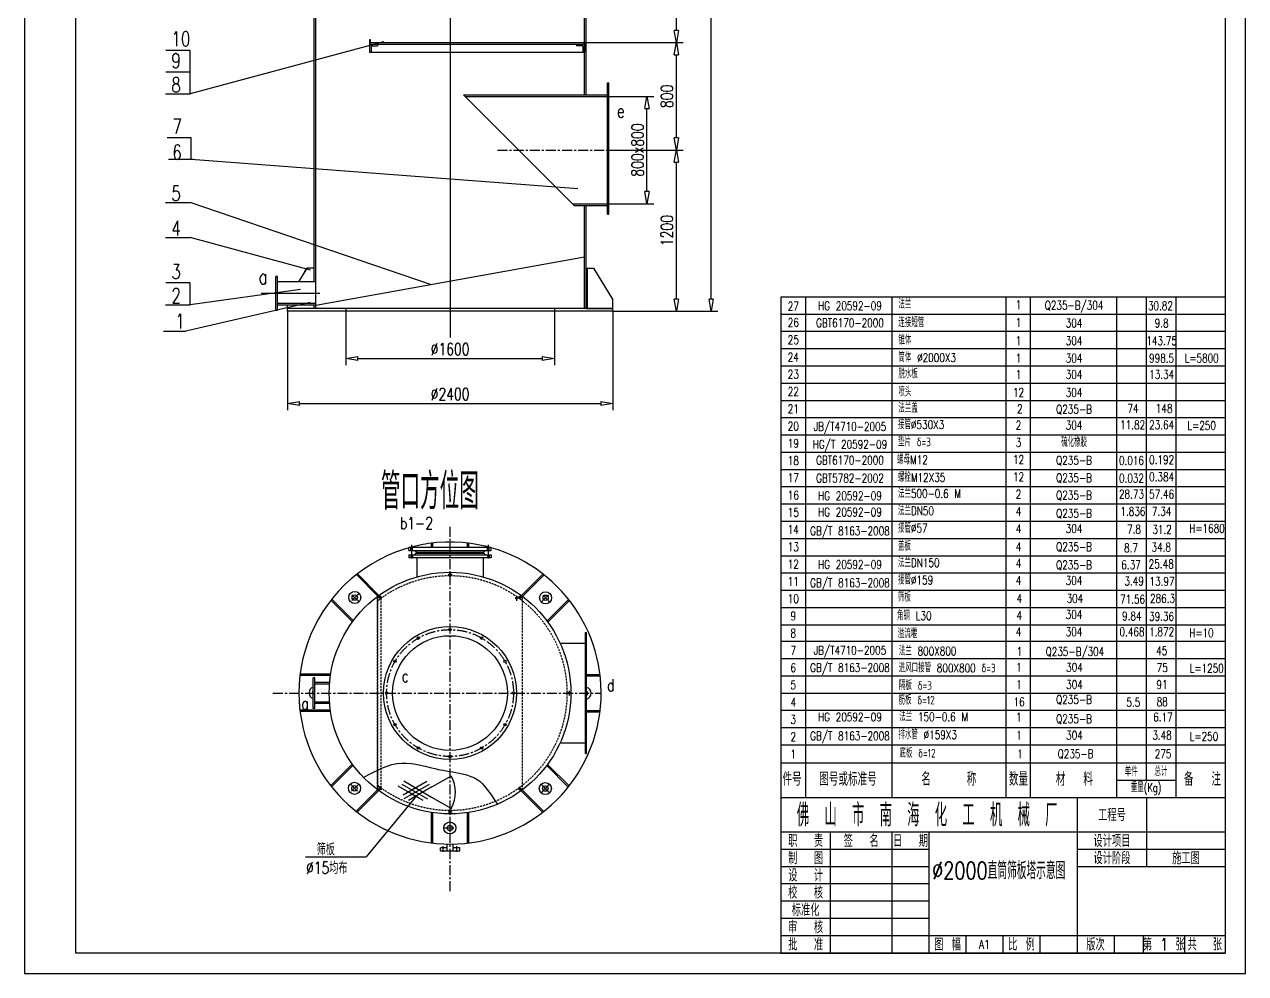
# Model space of a CAD drawing. Header units: inches. Extents: x -49906 to 274435, y 31852 to 49661.
# Drawn here: x -35212 to -26119, y 36786 to 43858 of the extents above; entities that cross this region are included whole.
import ezdxf
from ezdxf.enums import TextEntityAlignment as Align

# ---------------------------------------------------------------- set-up
doc = ezdxf.new("R2010")
doc.units = ezdxf.units.IN
doc.header["$LTSCALE"] = 60
doc.header["$MEASUREMENT"] = 0
for name, pattern in [('CENTER', [2, 1.25, -0.25, 0.25, -0.25]), ('CENTERX2', [101.6, 63.5, -12.7, 12.7, -12.7]), ('HIDDEN', [0.375, 0.25, -0.125])]:
    doc.linetypes.add(name, pattern=pattern)
for name, color, linetype in [('2', 2, 'Continuous'), ('3', 3, 'Continuous'), ('4', 4, 'Continuous'), ('cen', 1, 'CENTER'), ('图层1', 2, 'HIDDEN'), ('文字', 3, 'Continuous'), ('细实线', 7, 'Continuous')]:
    doc.layers.add(name, color=color, linetype=linetype)
doc.layers.add('粗实线', color=7, linetype='Continuous', lineweight=30)
doc.styles.get("Standard").update_dxf_attribs({"font": 'txt.shx', "width": 0.75, "bigfont": 'hztxt.shx'})
doc.styles.add('中文', font='txt.shx', dxfattribs={"width": 0.75, "bigfont": 'gbcbig.shx'})
doc.dimstyles.new('ST1-1', dxfattribs={"dimtxt": 90, "dimasz": 90, "dimexe": 50, "dimexo": 0, "dimgap": 25, "dimtad": 1, "dimtxsty": 'Standard', "dimblk": 'CLOSEDBLANK', "dimcen": 3, "dimadec": 0, "dimazin": 0, "dimtfac": 1, "dimtmove": 0, "dimatfit": 3, "dimfxl": 1, "dimarcsym": 1})
doc.dimstyles.get("Standard").update_dxf_attribs({"dimtxt": 0.18, "dimasz": 0.18, "dimexe": 0.18, "dimexo": 0.0625, "dimgap": 0.09, "dimtad": 0, "dimtih": 1, "dimtoh": 1, "dimdec": 4, "dimzin": 0, "dimdsep": 46, "dimtxsty": 'Standard', "dimcen": 0.09, "dimadec": 0, "dimazin": 0, "dimtfac": 1, "dimtdec": 4, "dimtofl": 0, "dimtmove": 0, "dimatfit": 3, "dimfxl": 1, "dimtolj": 1, "dimtzin": 0, "dimarcsym": 0})

# ---------------------------------------------------------------- blocks, each defined once
blk = doc.blocks.new('_CLOSEDBLANK')
at = {"color": 0, "linetype": 'ByBlock'}
for p, q in [((-1, 0.17), (0, 0)), ((-1, 0.17), (-1, -0.17)), ((0, 0), (-1, -0.17))]:
    blk.add_line(p, q, dxfattribs=at)
blk = doc.blocks.new('*D197')
at = {"layer": 'Defpoints', "color": 0}
for p in [(-31442.3, 44521.8), (-30357.5, 44521.8), (-31530.4, 43721.8)]:
    blk.add_point(p, dxfattribs=at)
at = {"layer": '细实线', "color": 0, "lineweight": -2}
for p, q in [((-31442.3, 44521.8), (-30307.5, 44521.8)), ((-30357.5, 43811.8), (-30357.5, 44431.8)), ((-31530.4, 43721.8), (-30307.5, 43721.8))]:
    blk.add_line(p, q, dxfattribs=at)
at = {"layer": '细实线', "color": 0, "lineweight": -2, "xscale": 90, "yscale": 90, "zscale": 90}
for p, rotation in [((-30357.5, 44521.8), 90), ((-30357.5, 43721.8), 270)]:
    blk.add_blockref('_CLOSEDBLANK', p, dxfattribs=dict(at, rotation=rotation))
at = {"layer": '细实线', "color": 0, "insert": (-30427.5, 44121.8), "char_height": 90, "attachment_point": 5, "rotation": 90, "style": '中文'}
blk.add_mtext('800', dxfattribs=at)
blk = doc.blocks.new('*D198')
at = {"layer": 'Defpoints', "color": 0}
for p in [(-30870.3, 43321.8), (-30576.2, 43321.8), (-30870.3, 42521.8)]:
    blk.add_point(p, dxfattribs=at)
at = {"layer": '细实线', "color": 0, "lineweight": -2}
for p, q in [((-30870.3, 43321.8), (-30526.2, 43321.8)), ((-30576.2, 42611.8), (-30576.2, 43231.8)), ((-30870.3, 42521.8), (-30526.2, 42521.8))]:
    blk.add_line(p, q, dxfattribs=at)
at = {"layer": '细实线', "color": 0, "lineweight": -2, "xscale": 90, "yscale": 90, "zscale": 90}
for p, rotation in [((-30576.2, 43321.8), 90), ((-30576.2, 42521.8), 270)]:
    blk.add_blockref('_CLOSEDBLANK', p, dxfattribs=dict(at, rotation=rotation))
at = {"layer": '细实线', "color": 0, "insert": (-30646.2, 42921.8), "char_height": 90, "attachment_point": 5, "rotation": 90, "style": '中文'}
blk.add_mtext('800x800', dxfattribs=at)
blk = doc.blocks.new('*D206')
at = {"layer": '2', "color": 3, "linetype": 'Continuous', "lineweight": -2, "ltscale": 2}
for p, q in [((-32178, 38176.6), (-32032.2, 38260.8)), ((-32180, 38101.9), (-32032.2, 38016.6))]:
    blk.add_line(p, q, dxfattribs=at)
blk.add_arc((-32243.7, 38138.7), 241.2, 330.95017, 29.04983, dxfattribs=at)
at = {"layer": '2', "color": 3, "linetype": 'Continuous', "ltscale": 2}
for points in [[(-32033.4, 38255.5), (-32032.3, 38256.1), (-32034.8, 38259.3)], [(-32032.3, 38021.2), (-32033.4, 38021.9), (-32034.8, 38018.1)]]:
    blk.add_solid(points, dxfattribs=at)
at = {"layer": 'Defpoints', "color": 0, "linetype": 'Continuous', "ltscale": 2}
for p in [(-32387.1, 38221.4), (-32178, 38176.6), (-32352.5, 38075.9), (-32180, 38101.9), (-32006.2, 38096.8)]:
    blk.add_point(p, dxfattribs=at)
at = {"layer": '2', "color": 7, "linetype": 'Continuous', "ltscale": 2, "insert": (-32005, 38138.7), "char_height": 3, "attachment_point": 5, "rotation": 90, "style": '中文'}
blk.add_mtext('\\A1;60%%d', dxfattribs=at)
blk = doc.blocks.new('*D207')
at = {"layer": 'Defpoints', "color": 0}
for p in [(-30860.3, 42921.8), (-30357.5, 42921.8), (-30830.3, 41721.8)]:
    blk.add_point(p, dxfattribs=at)
at = {"layer": '细实线', "color": 0, "lineweight": -2}
for p, q in [((-30860.3, 42921.8), (-30307.5, 42921.8)), ((-30357.5, 41811.8), (-30357.5, 42831.8)), ((-30830.3, 41721.8), (-30307.5, 41721.8))]:
    blk.add_line(p, q, dxfattribs=at)
at = {"layer": '细实线', "color": 0, "lineweight": -2, "xscale": 90, "yscale": 90, "zscale": 90}
for p, rotation in [((-30357.5, 42921.8), 90), ((-30357.5, 41721.8), 270)]:
    blk.add_blockref('_CLOSEDBLANK', p, dxfattribs=dict(at, rotation=rotation))
at = {"layer": '细实线', "color": 0, "insert": (-30427.5, 42321.8), "char_height": 90, "attachment_point": 5, "rotation": 90, "style": '中文'}
blk.add_mtext('1200', dxfattribs=at)
blk = doc.blocks.new('*D208')
at = {"layer": 'Defpoints', "color": 0}
for p in [(-31030.3, 43721.8), (-30357.5, 43721.8), (-30860.3, 42921.8)]:
    blk.add_point(p, dxfattribs=at)
at = {"layer": '细实线', "color": 0, "lineweight": -2}
for p, q in [((-31030.3, 43721.8), (-30307.5, 43721.8)), ((-30357.5, 43011.8), (-30357.5, 43631.8)), ((-30860.3, 42921.8), (-30307.5, 42921.8))]:
    blk.add_line(p, q, dxfattribs=at)
at = {"layer": '细实线', "color": 0, "lineweight": -2, "xscale": 90, "yscale": 90, "zscale": 90}
for p, rotation in [((-30357.5, 43721.8), 90), ((-30357.5, 42921.8), 270)]:
    blk.add_blockref('_CLOSEDBLANK', p, dxfattribs=dict(at, rotation=rotation))
at = {"layer": '细实线', "color": 0, "insert": (-30427.5, 43321.8), "char_height": 90, "attachment_point": 5, "rotation": 90, "style": '中文'}
blk.add_mtext('800', dxfattribs=at)
blk = doc.blocks.new('*D209')
at = {"layer": 'Defpoints', "color": 0}
for p in [(-33254.3, 41721.8), (-30830.3, 41721.8), (-30830.3, 41033.8)]:
    blk.add_point(p, dxfattribs=at)
at = {"layer": '细实线', "color": 0, "lineweight": -2}
for p, q in [((-33254.3, 41721.8), (-33254.3, 40983.8)), ((-30830.3, 41721.8), (-30830.3, 40983.8)), ((-33164.3, 41033.8), (-30920.3, 41033.8))]:
    blk.add_line(p, q, dxfattribs=at)
at = {"layer": '细实线', "color": 0, "lineweight": -2, "xscale": 90, "yscale": 90, "zscale": 90, "rotation": 180}
blk.add_blockref('_CLOSEDBLANK', (-33254.3, 41033.8), dxfattribs=at)
at = {"layer": '细实线', "color": 0, "lineweight": -2, "xscale": 90, "yscale": 90, "zscale": 90}
blk.add_blockref('_CLOSEDBLANK', (-30830.3, 41033.8), dxfattribs=at)
at = {"layer": '细实线', "color": 0, "insert": (-32042.3, 41103.8), "char_height": 90, "attachment_point": 5, "style": '中文'}
blk.add_mtext('%%c2400', dxfattribs=at)
blk = doc.blocks.new('*D210')
at = {"layer": 'Defpoints', "color": 0}
for p in [(-30297.5, 47941.8), (-30097.5, 47941.8), (-30322.8, 41721.8)]:
    blk.add_point(p, dxfattribs=at)
at = {"layer": '细实线', "color": 0, "lineweight": -2}
for p, q in [((-30297.5, 47941.8), (-30047.5, 47941.8)), ((-30097.5, 41811.8), (-30097.5, 47851.8)), ((-30322.8, 41721.8), (-30047.5, 41721.8))]:
    blk.add_line(p, q, dxfattribs=at)
at = {"layer": '细实线', "color": 0, "lineweight": -2, "xscale": 90, "yscale": 90, "zscale": 90}
for p, rotation in [((-30097.5, 47941.8), 90), ((-30097.5, 41721.8), 270)]:
    blk.add_blockref('_CLOSEDBLANK', p, dxfattribs=dict(at, rotation=rotation))
at = {"layer": '细实线', "color": 0, "insert": (-30167.5, 45031.8), "char_height": 90, "attachment_point": 5, "rotation": 90, "style": '中文'}
blk.add_mtext('6220', dxfattribs=at)
blk = doc.blocks.new('*D270')
at = {"layer": 'Defpoints', "color": 0}
for p in [(-32818.4, 41721.8), (-31266.1, 41721.8), (-31266.1, 41368.4)]:
    blk.add_point(p, dxfattribs=at)
at = {"layer": '细实线', "color": 0, "lineweight": -2}
for p, q in [((-32818.4, 41721.8), (-32818.4, 41318.4)), ((-31266.1, 41721.8), (-31266.1, 41318.4)), ((-32728.4, 41368.4), (-31356.1, 41368.4))]:
    blk.add_line(p, q, dxfattribs=at)
at = {"layer": '细实线', "color": 0, "lineweight": -2, "xscale": 90, "yscale": 90, "zscale": 90, "rotation": 180}
blk.add_blockref('_CLOSEDBLANK', (-32818.4, 41368.4), dxfattribs=at)
at = {"layer": '细实线', "color": 0, "lineweight": -2, "xscale": 90, "yscale": 90, "zscale": 90}
blk.add_blockref('_CLOSEDBLANK', (-31266.1, 41368.4), dxfattribs=at)
at = {"layer": '细实线', "color": 0, "insert": (-32042.3, 41438.4), "char_height": 90, "attachment_point": 5, "style": '中文'}
blk.add_mtext('%%c1600', dxfattribs=at)

msp = doc.modelspace()

# ---------------------------------------------------------------- linework, layer by layer
at = {"layer": '2'}
for p, q in [((-33978.229, 43664.559), (-34158.248, 43664.559)), ((-33978.229, 43501.925), (-33978.229, 43664.559)), ((-33978.229, 43501.925), (-34158.248, 43501.925)), ((-33978.229, 43339.292), (-33978.229, 43501.925)), ((-33969.715, 43012.86), (-34149.734, 43012.86)), ((-33969.715, 42850.227), (-33969.715, 43012.86)), ((-33957.402, 42850.227), (-34139.501, 42850.227)), ((-31092.241, 42632.36), (-33970.361, 42850.226)), ((-33978.229, 41931.385), (-34158.248, 41931.385)), ((-33978.229, 41768.752), (-33978.229, 41931.385))]:
    msp.add_line(p, q, dxfattribs=at)
at = {"layer": '2', "linetype": 'Continuous', "ltscale": 2}
for p, q in [((-30870.257, 43421.764), (-30860.257, 43421.764)), ((-32582.75, 38301.955), (-32582.75, 38156.273)), ((-33119.389, 37655.748), (-32668.454, 37655.748))]:
    msp.add_line(p, q, dxfattribs=at)
for centre, radius in [((-32564.849, 39590.998), 6.75), ((-31520.651, 39590.998), 6.75), ((-32279, 39285.47), 9), ((-32042.75, 39348.773), 9), ((-31806.5, 39285.47), 9), ((-32564.849, 38161.548), 6.75), ((-32324.725, 38123.071), 6.75), ((-32297.725, 38107.482), 6.75), ((-32042.75, 37992.511), 6.75)]:
    msp.add_circle(centre, radius, dxfattribs=at)
at = {"layer": '3', "linetype": 'Continuous', "ltscale": 2}
msp.add_line((-32291.88, 38110.857), (-32668.454, 37655.748), dxfattribs=at)
msp.add_open_spline([(-32686.225, 38247.036), (-32593.464, 38298.9), (-32412.198, 38397.413), (-32149.685, 38301.219), (-31953.191, 38282.622), (-31796.829, 38223.855), (-31728.97, 38101.677), (-31688.444, 38048.948)], degree=3, knots=[0.53448665, 0.53448665, 0.53448665, 0.53448665, 17.37293328, 33.39277733, 44.22585961, 50.56364573, 60.61240554, 60.61240554, 60.61240554, 60.61240554], dxfattribs=at)
at = {"layer": '4', "linetype": 'CENTERX2', "ltscale": 2}
for p, q in [((-32042.257, 48096.001), (-32042.257, 41526.037)), ((-32042.257, 45319.094), (-32042.257, 42253.573)), ((-32577.967, 39590.998), (-32549.691, 39590.998)), ((-32564.849, 39607.384), (-32564.849, 39573.453)), ((-31548.733, 39601.242), (-31548.733, 39563.541)), ((-31507.532, 39590.998), (-31535.808, 39590.998)), ((-32401.675, 38198.675), (-32211.316, 38088.771)), ((-32216.21, 38216.899), (-32391.037, 38115.963)), ((-32387.075, 38221.422), (-32179.995, 38101.865)), ((-32198.037, 38196.215), (-32385.829, 38087.793)), ((-32577.967, 38161.548), (-32549.691, 38161.548)), ((-32564.849, 38145.162), (-32564.849, 38179.093)), ((-32431.805, 38184.893), (-32245.524, 38077.344)), ((-32177.986, 38176.614), (-32352.492, 38075.863)), ((-32055.868, 37992.511), (-32027.592, 37992.511)), ((-32042.75, 37976.125), (-32042.75, 38010.056))]:
    msp.add_line(p, q, dxfattribs=at)
at = {"layer": 'cen'}
for p, q in [((-31689.039, 42921.764), (-30724.518, 42921.764)), ((-32042.75, 37399.812), (-32042.75, 40123.034)), ((-32328.064, 39877.94), (-32328.064, 39981.197)), ((-31757.435, 39877.94), (-31757.435, 39981.197)), ((-32720.494, 39556.006), (-32784.126, 39619.698)), ((-31363.017, 39554.017), (-31299.325, 39617.65)), ((-33361.876, 38876.273), (-30917.75, 38876.273)), ((-32722.483, 38198.529), (-32786.175, 38134.896)), ((-32044.157, 37916.392), (-32044.198, 37826.36))]:
    msp.add_line(p, q, dxfattribs=at)
msp.add_circle((-32042.75, 38876.273), 472.5, dxfattribs=at)
for centre, start, end in [((-31956.178, 38790.179), 132.6558575, 137.2333635), ((-32128.844, 38789.701), 42.6558575, 47.2333635), ((-31956.656, 38962.845), 222.6558575, 227.2333635), ((-32043.088, 38998.366), 267.6558575, 272.2333635)]:
    msp.add_arc(centre, 1126.991, start, end, dxfattribs=at)
at = {"layer": '图层1'}
for p, q in [((-32582.75, 38156.273), (-32582.75, 39596.273)), ((-32582.75, 39596.273), (-32582.75, 38156.273)), ((-32555.75, 38169.902), (-32555.75, 39596.273)), ((-31502.75, 38156.273), (-31502.75, 39596.273))]:
    msp.add_line(p, q, dxfattribs=at)
msp.add_arc((-32042.75, 38876.273), 873, 231.7891864, 128.2108136, dxfattribs=at)
at = {"layer": '文字'}
msp.add_lwpolyline([(-35212.225, 49661.279), (-35212.225, 36786.41), (-26118.679, 36786.41), (-26118.679, 49661.279)], close=True, dxfattribs=at)
at = {"layer": '粗实线'}
for p, q in [((-33042.257, 41766.006), (-33042.257, 44671.764)), ((-33054.257, 41940.006), (-33054.257, 44646.764)), ((-31042.257, 43333.764), (-31042.257, 44020.092)), ((-31030.257, 43333.764), (-31030.257, 44020.092)), ((-32642.257, 43721.764), (-31042.257, 43721.764)), ((-32642.257, 43721.764), (-31042.257, 43721.764)), ((-32642.257, 43721.764), (-32642.257, 43649.764)), ((-32642.257, 43709.764), (-31042.257, 43709.764)), ((-32642.257, 43709.764), (-31042.257, 43709.764)), ((-32642.257, 43649.764), (-32630.257, 43649.764)), ((-32630.257, 43697.764), (-32630.257, 43649.764)), ((-32630.257, 43697.764), (-32582.257, 43697.764)), ((-32630.257, 43649.764), (-31042.257, 43649.764)), ((-32582.257, 43709.764), (-32582.257, 43697.764)), ((-32443.535, 43709.764), (-31043.535, 43709.764)), ((-32443.535, 43709.764), (-31043.535, 43709.764)), ((-32431.535, 43649.764), (-31043.535, 43649.764)), ((-31102.257, 43709.764), (-31102.257, 43697.764)), ((-31054.257, 43697.764), (-31102.257, 43697.764)), ((-31054.257, 43697.764), (-31054.257, 43649.764)), ((-31042.257, 43649.764), (-31054.257, 43649.764)), ((-31042.257, 43721.764), (-31042.257, 43649.764)), ((-30870.257, 42443.043), (-30870.257, 43421.764)), ((-30860.257, 42443.043), (-30860.257, 43421.764)), ((-31942.49, 43333.764), (-30860.257, 43333.764)), ((-31942.49, 43333.764), (-31118.49, 42509.764)), ((-31930.49, 43321.764), (-30860.257, 43321.764)), ((-31127.525, 42521.764), (-30860.257, 42521.764)), ((-31118.49, 42509.764), (-30860.257, 42509.764)), ((-31042.257, 41741.764), (-31042.257, 42509.764)), ((-31030.257, 41741.764), (-31030.257, 42509.764)), ((-30870.257, 42443.043), (-30860.257, 42443.043)), ((-33042.257, 41766.006), (-31042.257, 42125.764)), ((-33109.373, 42041.764), (-33172.145, 41940.006)), ((-33109.373, 42041.764), (-33125.412, 42015.764)), ((-33054.257, 42041.764), (-33109.373, 42041.764)), ((-31030.257, 42041.764), (-30975.142, 42041.764)), ((-31018.257, 41741.764), (-31018.257, 42041.764)), ((-30975.142, 42041.764), (-30830.257, 41806.898)), ((-33328.724, 41980.006), (-33340.724, 41980.006)), ((-33340.724, 41725.485), (-33340.724, 41979.485)), ((-33328.724, 41725.485), (-33328.724, 41979.485)), ((-33042.257, 41940.006), (-33328.724, 41940.006)), ((-33042.257, 41778.006), (-33328.724, 41778.006)), ((-33042.257, 41766.006), (-33328.724, 41766.006)), ((-33254.257, 41741.764), (-33254.257, 41766.006)), ((-30830.257, 41741.764), (-33254.257, 41741.764)), ((-33054.257, 41741.764), (-33254.257, 41741.764)), ((-33254.257, 41721.764), (-33254.257, 41741.764)), ((-33254.257, 41741.764), (-33254.257, 41741.764)), ((-33066.257, 41741.764), (-33066.257, 41741.764)), ((-33054.257, 41741.764), (-33054.257, 41766.006)), ((-33042.257, 41741.764), (-33042.257, 41766.006)), ((-32818.381, 41741.764), (-32818.381, 41721.764)), ((-31266.134, 41741.764), (-31266.134, 41721.764)), ((-31030.257, 41741.764), (-30830.257, 41741.764)), ((-31018.257, 41741.764), (-31018.257, 41741.764)), ((-30830.257, 41761.764), (-30830.257, 41806.898)), ((-30830.257, 41721.764), (-30830.257, 41761.764)), ((-30830.257, 41741.764), (-30830.257, 41741.764)), ((-29578.513, 41826.133), (-29578.513, 36939.5)), ((-26271.769, 41826.133), (-29578.513, 41826.133)), ((-26271.769, 41826.133), (-26271.769, 36939.5)), ((-33328.724, 41725.485), (-33340.724, 41725.485)), ((-30830.257, 41721.764), (-33254.257, 41721.764)), ((-32349.891, 39938.028), (-32349.891, 39960.406)), ((-32290.25, 39960.406), (-32349.891, 39960.406)), ((-32042.75, 39960.406), (-32349.891, 39960.406)), ((-32349.891, 39938.028), (-32305.564, 39938.028)), ((-32333.689, 39938.028), (-32333.689, 39960.406)), ((-32322.439, 39938.028), (-32322.439, 39960.406)), ((-32305.564, 39938.028), (-31779.935, 39938.028)), ((-32305.564, 39938.028), (-32294.314, 39926.778)), ((-32294.314, 39926.778), (-32042.75, 39926.778)), ((-32180.499, 39960.406), (-32180.484, 39992.81)), ((-32170.499, 39960.406), (-32170.483, 39993.998)), ((-31735.608, 39960.406), (-32042.75, 39960.406)), ((-32042.75, 39926.778), (-31791.185, 39926.778)), ((-31912.072, 39960.406), (-31912.057, 39993.656)), ((-31902.072, 39960.406), (-31902.058, 39992.441)), ((-31779.935, 39938.028), (-31791.185, 39926.778)), ((-31779.935, 39938.028), (-31735.608, 39938.028)), ((-31763.06, 39938.028), (-31763.06, 39960.406)), ((-31751.81, 39938.028), (-31751.81, 39960.406)), ((-31735.608, 39938.028), (-31735.608, 39960.406)), ((-32349.891, 39906.651), (-32349.891, 39884.273)), ((-32349.891, 39906.651), (-32305.564, 39906.651)), ((-31795.25, 39884.273), (-32349.891, 39884.273)), ((-32290.25, 39884.273), (-32349.891, 39884.273)), ((-32333.689, 39906.651), (-32333.689, 39884.273)), ((-32322.439, 39906.651), (-32322.439, 39884.273)), ((-32305.564, 39906.651), (-32294.314, 39917.901)), ((-32305.564, 39906.651), (-31779.935, 39906.651)), ((-32294.314, 39917.901), (-32042.75, 39917.901)), ((-32290.25, 39884.273), (-32290.25, 39741.573)), ((-32042.75, 39917.901), (-31791.185, 39917.901)), ((-31795.25, 39884.273), (-31795.25, 39741.573)), ((-31735.608, 39884.273), (-31795.25, 39884.273)), ((-31779.935, 39906.651), (-31791.185, 39917.901)), ((-31779.935, 39906.651), (-31735.608, 39906.651)), ((-31763.06, 39906.651), (-31763.06, 39884.273)), ((-31751.81, 39906.651), (-31751.81, 39884.273)), ((-31735.608, 39906.651), (-31735.608, 39884.273)), ((-32580.072, 39598.274), (-32740.445, 39758.796)), ((-32571.923, 39604.267), (-32732.515, 39765.007)), ((-32055.868, 39760.035), (-32027.592, 39760.035)), ((-32042.75, 39776.421), (-32042.75, 39742.49)), ((-31511.329, 39602.628), (-31350.632, 39763.176)), ((-31503.202, 39596.612), (-31342.72, 39756.945)), ((-32769.105, 39407.694), (-32929.653, 39568.391)), ((-32763.088, 39415.821), (-32923.422, 39576.303)), ((-31520.651, 39607.384), (-31520.651, 39573.453)), ((-31320.749, 39413.595), (-31160.227, 39573.968)), ((-31314.756, 39405.447), (-31154.016, 39566.038)), ((-31034.75, 38426.273), (-31034.75, 39326.273)), ((-31034.75, 38426.273), (-31034.75, 39326.273)), ((-31034.75, 39326.273), (-31025.75, 39326.273)), ((-31025.75, 38426.273), (-31025.75, 39326.273)), ((-31222.684, 39247.073), (-31034.75, 39247.073)), ((-32931.702, 39016.86), (-33158.918, 39016.965)), ((-31025.75, 39014.053), (-30926.213, 39014.007)), ((-32933.225, 39006.861), (-33160.133, 39006.966)), ((-33050.75, 38990.573), (-33061.55, 38990.573)), ((-33061.55, 38761.504), (-33061.55, 38990.104)), ((-33050.75, 38761.504), (-33050.75, 38990.104)), ((-32939.337, 38954.573), (-33050.75, 38954.573)), ((-32942.231, 38943.773), (-33050.75, 38943.773)), ((-31025.75, 39004.053), (-30925.025, 39004.006)), ((-31169.984, 38876.273), (-31141.709, 38876.273)), ((-31156.866, 38892.659), (-31156.866, 38858.728)), ((-32933.624, 38748.435), (-33160.475, 38748.539)), ((-32932.132, 38738.434), (-33159.287, 38738.539)), ((-33050.75, 38761.504), (-33061.55, 38761.504)), ((-32940.215, 38808.773), (-33050.75, 38808.773)), ((-32939.337, 38797.973), (-33050.75, 38797.973)), ((-31025.75, 38745.627), (-30925.367, 38745.58)), ((-31025.75, 38735.627), (-30926.582, 38735.581)), ((-31222.684, 38505.473), (-31034.75, 38505.473)), ((-31034.75, 38426.273), (-31025.75, 38426.273)), ((-32770.744, 38347.099), (-32931.484, 38186.507)), ((-32764.751, 38338.951), (-32925.272, 38178.578)), ((-31322.411, 38336.725), (-31162.078, 38176.243)), ((-31316.395, 38344.852), (-31155.846, 38184.155)), ((-31365.006, 38196.54), (-31301.373, 38132.848)), ((-32582.298, 38155.934), (-32742.779, 37995.601)), ((-32574.171, 38149.918), (-32734.868, 37989.37)), ((-31507.532, 38161.548), (-31535.808, 38161.548)), ((-31520.651, 38145.162), (-31520.651, 38179.093)), ((-31513.576, 38148.279), (-31352.984, 37987.539)), ((-31505.428, 38154.272), (-31345.054, 37993.75)), ((-26271.769, 38096.861), (-29578.513, 38096.861)), ((-32183.337, 37987.321), (-32183.442, 37760.105)), ((-32173.338, 37985.797), (-32173.442, 37758.89)), ((-31914.912, 37985.398), (-31915.016, 37758.548)), ((-31904.911, 37986.891), (-31905.016, 37759.736)), ((-32065.25, 37701.14), (-32065.25, 37750.498)), ((-32020.25, 37701.14), (-32020.25, 37750.498)), ((-32065.25, 37723.519), (-32114.75, 37723.519)), ((-32114.75, 37701.14), (-32114.75, 37723.519)), ((-32114.75, 37701.14), (-32020.25, 37701.14)), ((-32092.824, 37694.427), (-32092.824, 37734.708)), ((-31970.75, 37723.519), (-32020.25, 37723.519)), ((-32020.25, 37701.14), (-31993.685, 37701.14)), ((-32020.25, 37701.14), (-31993.685, 37701.14)), ((-32020.25, 37701.14), (-31970.75, 37701.14)), ((-32020.25, 37701.14), (-31970.75, 37701.14)), ((-31992.675, 37694.427), (-31992.675, 37734.708)), ((-31970.75, 37701.14), (-31970.75, 37723.519)), ((-29578.513, 36939.5), (-26271.769, 36939.5))]:
    msp.add_line(p, q, dxfattribs=at)
for points in [[(-34829.5, 49508.189), (-26271.769, 49508.189), (-26271.769, 36939.5), (-34829.5, 36939.5)], [(-32642.257, 43721.764), (-32635.108, 43721.764), (-32635.108, 43741.813), (-32642.257, 43741.813)]]:
    msp.add_lwpolyline(points, close=True, dxfattribs=at)
for centre, radius in [((-32042.75, 38876.273), 900), ((-32042.75, 39760.035), 6.75), ((-32752.31, 39587.852), 45.016), ((-32752.31, 39587.852), 20.215), ((-31548.733, 39583.036), 7.5), ((-31331.171, 39585.833), 45.016), ((-31331.171, 39585.833), 20.215), ((-32042.75, 38876.273), 495), ((-32042.75, 38876.273), 427.5), ((-32451.947, 39112.523), 9), ((-31633.553, 39112.523), 9), ((-32515.25, 38876.273), 9), ((-31570.25, 38876.273), 9), ((-31156.866, 38876.273), 6.75), ((-32451.947, 38640.023), 9), ((-31633.553, 38640.023), 9), ((-32279, 38467.076), 9), ((-31806.5, 38467.076), 9), ((-32042.75, 38403.773), 9), ((-32754.329, 38166.713), 45.016), ((-31333.19, 38164.694), 45.016), ((-32754.329, 38166.713), 20.215), ((-31520.651, 38161.548), 6.75), ((-31333.19, 38164.694), 20.215), ((-32044.177, 37871.376), 45.016), ((-32044.177, 37871.376), 20.215)]:
    msp.add_circle(centre, radius, dxfattribs=at)
for centre, radius, start, end in [((-32042.75, 38876.273), 1125, 75.3085854, 180), ((-32042.75, 38876.273), 1125, 180, 74.156274), ((-33047.647, 38877.7), 45.016, 107.9893504, 252.0106496), ((-33047.647, 38877.7), 20.215, 133.4506267, 226.5493733), ((-31037.853, 38874.845), 45.016, 285.5961153, 74.4038847), ((-31037.853, 38874.845), 20.215, 306.7760326, 53.2239674), ((-32129.322, 38962.367), 1126.991, 312.6558575, 317.2333635)]:
    msp.add_arc(centre, radius, start, end, dxfattribs=at)
at = {"layer": '细实线'}
for p, q in [((-32538.206, 43728.158), (-33978.229, 43339.292)), ((-34161.729, 43339.292), (-33978.229, 43339.292)), ((-34161.729, 42531.046), (-33978.229, 42531.046)), ((-32187.827, 41919.7), (-33978.229, 42531.046)), ((-34161.729, 42270.816), (-33978.229, 42270.816)), ((-33080.845, 42026.024), (-33978.229, 42270.816)), ((-33156.679, 41881.969), (-33978.229, 41768.752)), ((-33012.694, 41853.006), (-33449.037, 41853.006)), ((-34161.729, 41768.752), (-33978.229, 41768.752)), ((-33084.774, 41786.577), (-34010.54, 41572.929)), ((-29394.805, 41826.133), (-29394.805, 38096.861)), ((-28751.827, 41826.133), (-28751.827, 38096.861)), ((-27901.72, 38100.383), (-27901.72, 41826.133)), ((-27723.062, 41826.133), (-27723.062, 38096.861)), ((-27080.084, 41826.133), (-27080.084, 38096.861)), ((-26859.634, 41826.133), (-26859.634, 38225.456)), ((-26639.185, 41826.133), (-26639.185, 38096.861)), ((-26271.769, 41697.538), (-29578.513, 41697.538)), ((-34176.867, 41572.929), (-34010.54, 41572.929)), ((-26271.769, 41568.942), (-29578.513, 41568.942)), ((-26271.769, 41440.346), (-29578.513, 41440.346)), ((-26271.769, 41311.751), (-29578.513, 41311.751)), ((-26271.769, 41183.155), (-29578.513, 41183.155)), ((-26271.769, 41054.56), (-29578.513, 41054.56)), ((-26271.769, 40925.964), (-29578.513, 40925.964)), ((-26271.769, 40797.368), (-29578.513, 40797.368)), ((-26271.769, 40668.773), (-29578.513, 40668.773)), ((-26271.769, 40540.177), (-29578.513, 40540.177)), ((-26271.769, 40411.582), (-29578.513, 40411.582)), ((-26271.769, 40282.986), (-29578.513, 40282.986)), ((-26271.769, 40154.39), (-29578.513, 40154.39)), ((-26271.769, 40025.795), (-29578.513, 40025.795)), ((-26271.769, 39897.199), (-29578.513, 39897.199)), ((-26271.769, 39768.604), (-29578.513, 39768.604)), ((-26271.769, 39640.008), (-29578.513, 39640.008)), ((-26271.769, 39511.412), (-29578.513, 39511.412)), ((-26271.769, 39382.817), (-29578.513, 39382.817)), ((-26267.433, 39259.995), (-29574.177, 39259.995)), ((-26267.433, 39131.4), (-29574.177, 39131.4)), ((-26267.433, 39002.804), (-29574.177, 39002.804)), ((-26267.433, 38874.208), (-29574.177, 38874.208)), ((-26267.433, 38745.613), (-29574.177, 38745.613)), ((-26267.433, 38617.017), (-29574.177, 38617.017)), ((-26267.433, 38488.422), (-29574.177, 38488.422)), ((-26271.769, 38354.052), (-29578.513, 38354.052)), ((-26639.185, 38225.456), (-27080.084, 38225.456)), ((-27374.017, 38096.861), (-27374.017, 36939.5)), ((-26853.288, 37582.478), (-26853.288, 38096.861)), ((-26271.769, 37839.67), (-29578.513, 37839.67)), ((-29211.097, 37839.67), (-29211.097, 36939.5)), ((-28751.827, 37839.67), (-28751.827, 36939.5)), ((-28476.265, 37839.67), (-28476.265, 36939.5)), ((-28476.265, 37711.074), (-29578.513, 37711.074)), ((-26271.769, 37711.074), (-27374.017, 37711.074)), ((-28476.265, 37582.478), (-29578.513, 37582.478)), ((-26271.769, 37582.478), (-27374.017, 37582.478)), ((-28476.265, 37453.883), (-29578.513, 37453.883)), ((-28476.265, 37325.287), (-29578.513, 37325.287)), ((-28476.265, 37196.692), (-29578.513, 37196.692)), ((-26271.769, 37068.096), (-29578.513, 37068.096)), ((-28200.703, 37068.096), (-28200.703, 36939.5)), ((-27925.141, 37068.096), (-27925.141, 36939.5)), ((-27649.579, 37068.096), (-27649.579, 36939.5)), ((-27098.455, 37068.096), (-27098.455, 36939.5)), ((-26882.493, 37068.096), (-26882.493, 36939.5)), ((-26572.271, 37068.096), (-26572.271, 36939.5))]:
    msp.add_line(p, q, dxfattribs=at)

# ---------------------------------------------------------------- texts
at = {"color": 2, "linetype": 'Continuous', "ltscale": 2, "style": '中文', "width": 0.75}
for s, height, p in [('e', 100, (-30800.215, 43163.078)), ('b1-2', 90, (-32415.873, 40097.337)), ('c', 90, (-32402.757, 38958.214)), ('d', 90, (-30873.837, 38889.839)), ('a', 90, (-33149.645, 38754.578))]:
    msp.add_text(s, height=height, dxfattribs=at).set_placement(p)
at = {"linetype": 'Continuous', "ltscale": 2, "style": '中文', "width": 0.75}
for s, p in [('筛板', (-33035.925, 37667.519)), ('%%c15均布', (-33115.474, 37529.145))]:
    msp.add_text(s, height=90, dxfattribs=at).set_placement(p)
at = {"layer": '2', "color": 7, "style": '中文', "width": 0.75}
msp.add_text('管口方位图', height=270, dxfattribs=at).set_placement((-32557.43, 40243.974))
at = {"layer": '文字', "style": '中文', "width": 0.75}
for s, height, p in [('27', 64.2978, (-29486.659, 41726.482)), ('HG 20592-09', 64.2978, (-29064.691, 41728.842)), ('1', 64.298, (-27809.411, 41737.165)), ('Q235-B/304', 64.2978, (-27395.976, 41732.858)), ('30.82', 64.2978, (-26752.694, 41729.152)), ('26', 64.2978, (-29486.659, 41604.791)), ('GBT6170-2000', 64.2978, (-29064.691, 41601.745)), ('1', 64.298, (-27809.411, 41604.088)), ('304', 64.2978, (-27396.068, 41600.951)), ('9.8', 64.2978, (-26743.905, 41600.581)), ('25', 64.2978, (-29486.659, 41476.196)), ('1', 64.298, (-27809.411, 41469.13)), ('304', 64.2978, (-27396.068, 41469.13)), ('143.75', 64.2978, (-26743.905, 41469.13)), ('24', 64.2978, (-29486.659, 41347.6)), ('1', 64.298, (-27809.411, 41339.507)), ('304', 64.2978, (-27396.068, 41339.507)), ('998.5', 64.2978, (-26743.905, 41339.507)), ('L=5800', 64.2978, (-26445.841, 41339.507)), ('23', 64.2978, (-29486.659, 41219.004)), ('1', 64.298, (-27809.411, 41217.759)), ('304', 64.2978, (-27396.068, 41217.759)), ('13.34', 64.2978, (-26743.905, 41217.759)), ('22', 64.2978, (-29486.659, 41090.409)), ('12', 64.2978, (-27809.411, 41083.706)), ('304', 64.2978, (-27396.068, 41083.706)), ('21', 64.2978, (-29486.659, 40961.813)), ('2', 64.834, (-27799.548, 40961.962)), ('Q235-B', 64.2978, (-27395.976, 40958.554)), ('74', 64.8336, (-26957.058, 40964.483)), ('148', 64.8336, (-26725.255, 40964.483)), ('20', 64.2978, (-29486.659, 40833.218)), ('JB/T4710-2005', 64.2978, (-29064.691, 40829.767)), ('2', 64.298, (-27809.319, 40839.679)), ('304', 64.2978, (-27395.976, 40839.679)), ('11.82', 64.2978, (-26960.138, 40842.179)), ('23.64', 64.2978, (-26743.905, 40842.179)), ('L=250', 64.2978, (-26445.841, 40836.622)), ('19', 64.2978, (-29486.659, 40704.622)), ('HG/T 20592-09', 64.2978, (-29064.691, 40697.088)), ('3', 64.298, (-27809.319, 40711.084)), ('硫化橡胶', 64.2978, (-27395.976, 40711.084)), ('18', 64.2978, (-29486.659, 40576.026)), ('GBT6170-2000', 64.2978, (-29064.691, 40578.245)), ('12', 64.2978, (-27809.319, 40583.327)), ('Q235-B', 64.2978, (-27395.976, 40577.96)), ('0.016', 64.2978, (-26968.53, 40577.039)), ('0.192', 64.2978, (-26743.813, 40582.488)), ('17', 64.2978, (-29486.659, 40447.431)), ('GBT5782-2002', 64.2978, (-29064.691, 40445.411)), ('12', 64.2978, (-27809.319, 40454.731)), ('Q235-B', 64.2978, (-27395.976, 40447.476)), ('0.032', 64.2978, (-26968.53, 40444.857)), ('0.384', 64.2978, (-26743.813, 40454.731)), ('16', 64.2978, (-29486.659, 40318.835)), ('HG 20592-09', 64.2978, (-29064.691, 40313.362)), ('2', 64.298, (-27809.319, 40326.136)), ('Q235-B', 64.2978, (-27395.976, 40318.2)), ('28.73', 64.2978, (-26968.53, 40326.332)), ('57.46', 64.2978, (-26743.813, 40326.136)), ('15', 64.2978, (-29486.659, 40190.24)), ('HG 20592-09', 64.2978, (-29064.691, 40192.92)), ('4', 64.298, (-27809.319, 40197.54)), ('Q235-B', 64.2978, (-27395.976, 40183.138)), ('1.836', 64.2978, (-26957.45, 40197.54)), ('7.34', 64.2978, (-26743.813, 40197.54)), ('14', 64.2978, (-29486.659, 40061.644)), ('GB/T 8163-2008', 64.2978, (-29064.691, 40052.14)), ('4', 64.298, (-27809.319, 40068.945)), ('304', 64.2978, (-27395.976, 40068.945)), ('7.8', 64.2978, (-26949.078, 40065.07)), ('31.2', 64.2978, (-26740.661, 40063.068)), ('13', 64.2978, (-29486.659, 39933.048)), ('4', 64.298, (-27809.319, 39934.217)), ('Q235-B', 64.2978, (-27395.976, 39934.217)), ('8.7', 64.8336, (-26971.709, 39925.716)), ('34.8', 64.8336, (-26746.771, 39931.321)), ('12', 64.2978, (-29486.659, 39804.453)), ('HG 20592-09', 64.2978, (-29064.691, 39801.537)), ('4', 64.298, (-27809.319, 39810.88)), ('Q235-B', 64.2978, (-27395.976, 39798.803)), ('6.37', 64.8336, (-26971.709, 39799.873)), ('25.48', 64.8336, (-26746.771, 39805.477)), ('11', 64.2978, (-29486.659, 39675.857)), ('GB/T 8163-2008', 64.2978, (-29064.691, 39665.48)), ('4', 64.298, (-27809.319, 39682.285)), ('304', 64.2978, (-27395.976, 39682.285)), ('3.49', 64.2978, (-26949.078, 39678.411)), ('13.97', 64.2978, (-26740.661, 39676.408)), ('10', 64.2978, (-29486.659, 39547.262)), ('4', 64.298, (-27802.704, 39548.831)), ('304', 64.2978, (-27389.361, 39548.831)), ('71.56', 64.2978, (-26960.277, 39543.273)), ('286.3', 64.2978, (-26737.198, 39548.831)), ('9', 64.298, (-29486.659, 39418.666)), ('4', 64.298, (-27804.19, 39421.892)), ('304', 64.2978, (-27395.976, 39429.221)), ('9.84', 64.2978, (-26965.511, 39417.764)), ('39.36', 64.2978, (-26744.6, 39415.145)), ('8', 64.298, (-29486.659, 39290.07)), ('4', 64.298, (-27809.319, 39300.625)), ('304', 64.2978, (-27395.976, 39300.625)), ('0.468', 64.2978, (-26964.449, 39300.625)), ('1.872', 64.2978, (-26743.813, 39300.625)), ('7', 64.298, (-29486.659, 39161.475)), ('JB/T4710-2005', 64.2978, (-29064.691, 39162.609)), ('1', 64.298, (-27802.704, 39152.863)), ('Q235-B/304', 64.2978, (-27389.361, 39152.863)), ('45', 64.2978, (-26743.687, 39159.795)), ('GB/T 8163-2008', 64.2978, (-29064.691, 39033.231)), ('6', 64.298, (-29486.659, 39032.879)), ('1', 64.298, (-27806.291, 39035.887)), ('304', 64.2978, (-27392.948, 39035.887)), ('75', 64.2978, (-26739.104, 39033.234)), ('5', 64.298, (-29486.659, 38904.284)), ('1', 64.298, (-27806.291, 38907.292)), ('304', 64.2978, (-27392.948, 38907.292)), ('91', 64.2978, (-26740.785, 38907.292)), ('4', 64.298, (-29486.659, 38775.688)), ('16', 64.2978, (-27805.005, 38778.932)), ('Q235-B', 64.2978, (-27395.976, 38796.038)), ('5.5', 64.2978, (-26954.367, 38775.656)), ('88', 64.2978, (-26739.498, 38778.599)), ('3', 64.298, (-29486.659, 38647.092)), ('HG 20592-09', 64.2978, (-29064.691, 38665.841)), ('1', 64.298, (-27806.811, 38665.139)), ('Q235-B', 64.2978, (-27395.976, 38651.944)), ('6.17', 64.2978, (-26733.803, 38665.139)), ('2', 64.298, (-29486.659, 38518.497)), ('GB/T 8163-2008', 64.2978, (-29064.691, 38524.685)), ('1', 64.298, (-27806.291, 38529.485)), ('304', 64.2978, (-27392.948, 38529.485)), ('3.48', 64.2978, (-26740.785, 38529.485)), ('1', 64.298, (-29486.659, 38389.901)), ('1', 64.298, (-27798.291, 38391.699)), ('Q235-B', 64.2978, (-27384.948, 38391.699)), ('275', 64.2978, (-26732.785, 38391.699))]:
    msp.add_text(s, height=height, dxfattribs=at).set_placement(p, align=Align.CENTER)
for s, p in [('H=1680', (-26538.305, 40070.84)), ('H=10', (-26538.305, 39292.354)), ('L=1250', (-26535.277, 39028.925)), ('L=250', (-26535.277, 38521.532))]:
    msp.add_text(s, height=64.2978, dxfattribs=at).set_placement(p)
at = {"layer": '文字', "style": '中文'}
for s, insert, char_height, width, attachment_point in [('法兰\\P  ', (-28704.145, 41804.771), 64.2978, 769.32114, 1), ('连接短管 ', (-28704.145, 41668.556), 64.2978, 769.32114, 1), ('锥体 ', (-28704.145, 41536.736), 64.2978, 769.32114, 1), ('筒体 %%C2000X3 ', (-28704.145, 41407.113), 64.2978, 769.32114, 1), ('脱水板\\P  ', (-28704.145, 41285.364), 64.2978, 769.32114, 1), ('喷头\\P  ', (-28704.145, 41151.312), 64.2978, 769.32114, 1), ('法兰盖', (-28704.931, 41030.849), 64.8336, 586.80438, 1), ('接管%%C530X3', (-28707.221, 40907.997), 64.2978, 581.95476, 1), ('垫片 δ=3', (-28707.221, 40779.401), 64.2978, 554.42807, 1), ('螺母M12', (-28713.556, 40646.564), 64.2978, 581.95476, 1), ('螺栓M12X35', (-28707.221, 40514.957), 64.2978, 581.95476, 1), ('法兰500-0.6 M', (-28707.221, 40394.453), 64.2978, 863.90658, 1), ('法兰DN50', (-28707.221, 40265.858), 64.2978, 581.95476, 1), ('接管%%C57', (-28707.221, 40137.262), 64.2978, 581.95476, 1), ('盖板', (-28707.221, 40002.534), 64.2978, 581.95476, 1), ('法兰DN150', (-28707.221, 39879.198), 64.2978, 581.95476, 1), ('接管%%C159', (-28707.221, 39750.602), 64.2978, 581.95476, 1), ('筛板', (-28707.52, 39621.716), 64.2978, 800.69698, 1), ('角钢 L30\\P ', (-28714.322, 39484.535), 64.2978, 800.69698, 1), ('溢流堰', (-28708.663, 39350.296), 64.2978, 800.69698, 1), ('法兰 800X800 ', (-28700.605, 39221.181), 64.2978, 800.69698, 1), ('进风口接管 800X800 δ=3', (-28701.937, 39095.05), 64.2978, 800.69698, 1), ('隔板 δ=3', (-28699.682, 38964.482), 64.2978, 800.69698, 1), ('筋板 δ=12 ', (-28702.906, 38855.647), 64.2978, 581.95476, 1), ('法兰 150-0.6 M', (-28697.575, 38731.498), 64.2978, 800.69698, 1), ('排水管 %%C159X3 ', (-28704.193, 38597.802), 64.2978, 671.43082, 1), ('底板 δ=12 ', (-28696.193, 38460.017), 64.2978, 581.95476, 1), ('图号或标准号', (-29079.224, 38235.651), 100, 696.18229, 5), ('名    称', (-28329.007, 38235.651), 100, 846.26307, 5), ('材  料', (-27393.55, 38235.651), 100, 617.03958, 5), ('单件', (-26969.859, 38289.754), 64.2978, 220.4496, 5), ('总计', (-26749.409, 38289.754), 64.2978, 220.4496, 5), ('备  注', (-26439.57, 38235.651), 100, 666.53959, 5), ('{\\H0.7x;重量\\W0.7;(Kg)}', (-26859.634, 38161.159), 91.854, 440.8992, 5), ('佛 山 市 南 海 化 工 机 械 厂', (-28489.74, 37967.196), 170, 2222.8668, 5), ('工程号', (-27113.652, 37968.265), 91.854, 520.72824, 5), ('职  责', (-29394.805, 37775.372), 91.854, 367.416, 5), ('签  名', (-28981.462, 37775.372), 91.854, 459.27, 5), ('日  期', (-28614.046, 37775.372), 91.854, 275.562, 5), ('设计项目', (-27113.652, 37775.372), 91.854, 520.72824, 5), ('制  图', (-29394.805, 37646.776), 91.854, 367.416, 5), ('设计阶段', (-27113.652, 37646.776), 91.854, 520.72824, 5), ('施工图', (-26562.528, 37646.776), 91.854, 581.51976, 5), ('设  计 ', (-29394.805, 37518.181), 91.854, 367.416, 5), ('\\A1;%%C2000直筒筛板塔示意图', (-27956.699, 37553.648), 128.5956, 1102.248, 5), ('校  核', (-29394.805, 37389.585), 91.854, 367.416, 5), ('标准化', (-29394.805, 37260.989), 91.854, 367.416, 5), ('审  核', (-29394.805, 37132.394), 91.854, 367.416, 5), ('批  准', (-29394.805, 37003.798), 91.854, 367.416, 5), ('{\\W0.8;A1}', (-28062.922, 37003.798), 64.2978, 275.562, 5)]:
    msp.add_mtext(s, dxfattribs=dict(at, insert=insert, char_height=char_height, width=width, attachment_point=attachment_point))
at = {"layer": '文字', "attachment_point": 5, "style": '中文'}
for s, insert, char_height, width, line_spacing_factor in [('件号', (-29496.012, 38235.651), 100, 217.8, 0.84), ('数量', (-27810.338, 38235.651), 100, 217.8, 0.84), ('图 幅', (-28338.484, 37003.798), 91.854, 275.562, 0.822857), ('比 例', (-27787.36, 37003.798), 91.854, 275.562, 0.788571), ('版次', (-27236.236, 37003.798), 91.854, 275.562, 0.822857), ('第 {\\W0.7;1\\H1x; }张', (-26727.382, 37003.798), 91.854, 310.22173, 0.822857), ('共 {\\W0.7; }张', (-26422.02, 37003.798), 91.854, 300.50229, 0.822857)]:
    msp.add_mtext(s, dxfattribs=dict(at, insert=insert, char_height=char_height, width=width, line_spacing_factor=line_spacing_factor))
at = {"layer": '细实线', "style": '中文', "width": 0.75}
for s, p in [('10', (-34118.095, 43694.99)), ('9', (-34118.095, 43532.357)), ('8', (-34118.095, 43352.372)), ('7', (-34109.581, 43043.291)), ('6', (-34110.775, 42850.227)), ('5', (-34118.095, 42544.125)), ('4', (-34118.095, 42283.895)), ('3', (-34118.095, 41961.817)), ('a', (-33468.804, 41922.576)), ('2', (-34118.095, 41781.831)), ('1', (-34088.191, 41591.564))]:
    msp.add_text(s, height=110, dxfattribs=at).set_placement(p)

# ---------------------------------------------------------------- dimensions: what is measured, and where the dimension line sits
at = {"layer": '2', "linetype": 'Continuous', "ltscale": 2}
dim = msp.add_angular_dim_2l(base=(-32006.186, 38096.775), line1=((-32177.986, 38176.614), (-32352.492, 38075.863)), line2=((-32387.075, 38221.422), (-32179.995, 38101.865)), text='60%%d', dimstyle='Standard', override={"dimtxt": 3, "dimasz": 4, "dimexe": 3, "dimexo": 0, "dimgap": 1, "dimtad": 1, "dimtih": 0, "dimtoh": 0, "dimdec": 0, "dimtxsty": '中文', "dimcen": 2, "dimclrd": 3, "dimclre": 3, "dimclrt": 7, "dimtdec": 0, "dimtix": 1, "dimtofl": 1}, dxfattribs=at)
dim.commit()
dim.dimension.update_dxf_attribs({"geometry": '*D206', "text_midpoint": (-32005.022, 38138.659)})
at = {"layer": '细实线'}
dim = msp.add_linear_dim(base=(-30097.529, 47941.764), p1=(-30322.833, 41721.764), p2=(-30297.468, 47941.764), angle=90, text='6220', dimstyle='ST1-1', override={"dimtxsty": '中文'}, dxfattribs=at)
dim.commit()
dim.dimension.update_dxf_attribs({"geometry": '*D210', "text_midpoint": (-30097.529, 45031.764), "dimtype": 160})
for base, p1, p2, angle, text, picture, middle in [((-30357.468, 44521.764), (-31530.414, 43721.764), (-31442.257, 44521.764), 270, '800', '*D197', (-30427.468, 44121.764)), ((-30357.468, 43721.764), (-30860.257, 42921.764), (-31030.257, 43721.764), 90, '800', '*D208', (-30427.468, 43321.764)), ((-30576.235, 43321.764), (-30870.257, 42521.764), (-30870.257, 43321.764), 90, '800x800', '*D198', (-30646.235, 42921.764)), ((-30357.468, 42921.764), (-30830.257, 41721.764), (-30860.257, 42921.764), 90, '1200', '*D207', (-30427.468, 42321.764))]:
    dim = msp.add_linear_dim(base=base, p1=p1, p2=p2, angle=angle, text=text, dimstyle='ST1-1', override={"dimtxsty": '中文'}, dxfattribs=at)
    dim.commit()
    dim.dimension.update_dxf_attribs({"geometry": picture, "text_midpoint": middle})
dim = msp.add_linear_dim(base=(-30830.257, 41033.835), p1=(-33254.257, 41721.764), p2=(-30830.257, 41721.764), text='%%c2400', dimstyle='ST1-1', override={"dimtxsty": '中文'}, dxfattribs=at)
dim.commit()
dim.dimension.update_dxf_attribs({"geometry": '*D209', "text_midpoint": (-32042.257, 41033.835), "dimtype": 160})
dim = msp.add_linear_dim(base=(-31266.134, 41368.381), p1=(-32818.381, 41721.764), p2=(-31266.134, 41721.764), text='%%c1600', dimstyle='ST1-1', override={"dimtxsty": '中文'}, dxfattribs=at)
dim.commit()
dim.dimension.update_dxf_attribs({"geometry": '*D270', "text_midpoint": (-32042.257, 41438.381)})

doc.saveas('drawing.dxf')
